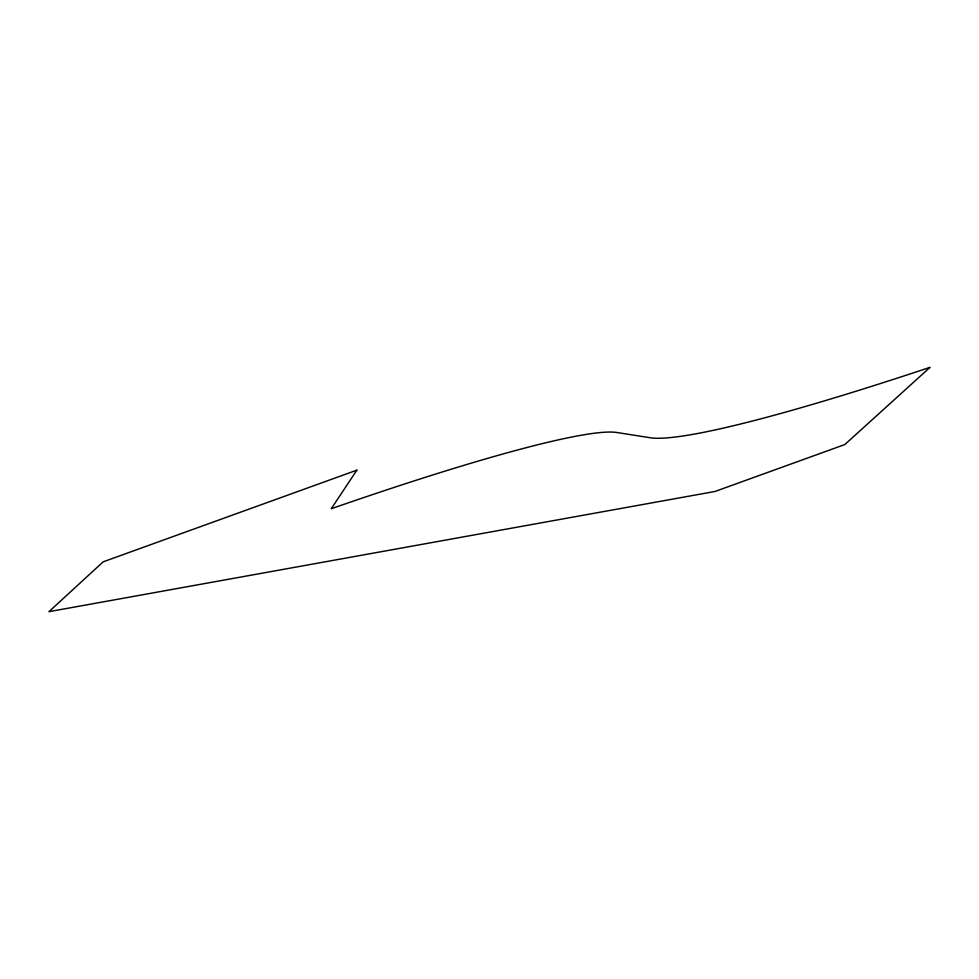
<?xml version="1.0" encoding="UTF-8"?>
<svg xmlns="http://www.w3.org/2000/svg" width="979" height="979" viewBox="0 0 979 979"><rect width="100%" height="100%" fill="white"/><g stroke="black" fill="none" stroke-linecap="round" stroke-linejoin="round"><path stroke-width="1.47" d="M356.858 470.153L331.281 508.713A484.421 41.375 -21.2 0 1 616.819 432.498L650.019 437.723A575.15 49.121 -21.2 0 0 930.05 367.333L844.816 444.552L715.025 491.47L48.95 611.667L103.162 561.836L356.858 470.153"/></g></svg>
